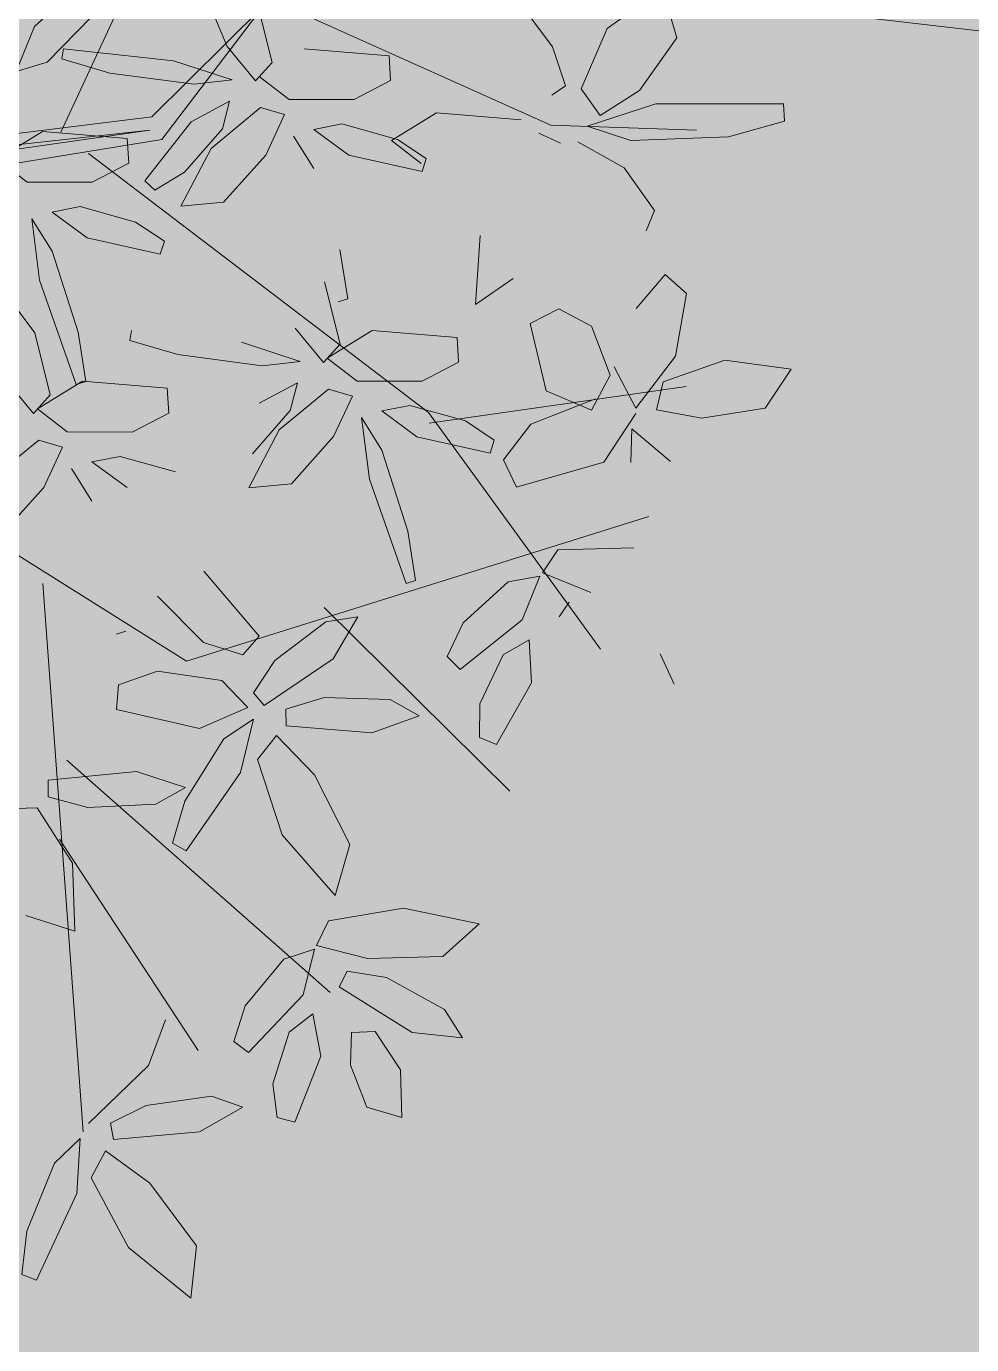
# Model space of a CAD drawing. Header units: inches. Extents: x 218980 to 233865, y 587194 to 599270.
# Drawn here: x 219215.33 to 219219.52, y 587593.42 to 587599.26 of the extents above; entities that cross this region are included whole.
import ezdxf

# ---------------------------------------------------------------- set-up
doc = ezdxf.new("R2010")
doc.units = ezdxf.units.IN
doc.header["$MEASUREMENT"] = 0
doc.linetypes.add('01', pattern=[0])
doc.layers.get('0').update_dxf_attribs({"lineweight": 0})
doc.layers.add('Minor Contour', color=250, linetype='Continuous', lineweight=0)
doc.layers.add('Proposed Urban Design', color=250, linetype='Continuous', lineweight=0)
doc.layers.add('Open Space Within Settlement Passive', color=7, linetype='01', lineweight=0, true_color=0xcbe279)

# ---------------------------------------------------------------- blocks, each defined once
blk = doc.blocks.new('tree2')
at = {"color": 44}
for p, q in [((325199.1493, 3048393.2041), (325200.5444, 3048396.2131)), ((325199.5519, 3048393.2718), (325200.044, 3048393.7599)), ((325199.5967, 3048393.1727), (325200.044, 3048393.7599)), ((325200.2725, 3048393.7058), (325201.3189, 3048393.2363)), ((325197.6286, 3048393.0376), (325199.5519, 3048393.2718)), ((325197.5858, 3048392.9323), (325199.5429, 3048393.2131)), ((325199.5429, 3048393.2131), (325197.6089, 3048392.9998)), ((325197.6873, 3048392.8592), (325199.5967, 3048393.1727)), ((325199.2727, 3048393.1101), (325200.7782, 3048391.9633)), ((325200.7804, 3048391.9149), (325201.9184, 3048392.0776)), ((325200.7782, 3048391.9633), (325201.5399, 3048390.9151)), ((325198.6503, 3048391.525), (325199.7052, 3048390.8618)), ((325199.7052, 3048390.8618), (325201.7527, 3048391.5018)), ((325199.0699, 3048391.2054), (325199.2478, 3048388.7766)), ((325200.3151, 3048391.0993), (325201.138, 3048390.2852)), ((325199.1757, 3048390.4227), (325200.3421, 3048389.3939)), ((325199.1433, 3048390.073), (325199.7569, 3048389.1376))]:
    blk.add_line(p, q, dxfattribs=at)
at = {"color": 62}
for p, q in [((325199.0332, 3048393.6725), (325199.3054, 3048393.921)), ((325199.2867, 3048393.7173), (325199.0885, 3048393.5153)), ((325198.9519, 3048393.4727), (325199.0332, 3048393.6725)), ((325199.1612, 3048393.5736), (325199.1544, 3048393.5294)), ((325199.6481, 3048393.5212), (325199.1612, 3048393.5736)), ((325199.0885, 3048393.5153), (325198.9519, 3048393.4727)), ((325199.1544, 3048393.5294), (325199.366, 3048393.4666)), ((325199.366, 3048393.4666), (325199.7399, 3048393.4167)), ((325198.8691, 3048393.0847), (325199.0681, 3048393.2073)), ((325199.0681, 3048393.2073), (325199.4438, 3048393.1763)), ((325199.4438, 3048393.1763), (325199.4507, 3048393.0667)), ((325199.0008, 3048392.9829), (325198.8691, 3048393.0847)), ((325199.4507, 3048393.0667), (325199.2889, 3048392.9825)), ((325199.2889, 3048392.9825), (325199.0008, 3048392.9829)), ((325199.2349, 3048392.8746), (325199.1107, 3048392.8505)), ((325199.0204, 3048392.8211), (325199.0556, 3048392.5491)), ((325199.1104, 3048392.6769), (325199.0204, 3048392.8211))]:
    blk.add_line(p, q, dxfattribs=at)
at = {"color": 64}
for p, q in [((325199.7778, 3048393.8421), (325199.8859, 3048393.5833)), ((325201.569, 3048393.6634), (325201.8134, 3048393.8392)), ((325201.8134, 3048393.8392), (325201.8766, 3048393.6217)), ((325200.0849, 3048393.5131), (325200.0165, 3048393.7886)), ((325201.3262, 3048393.582), (325201.1462, 3048393.8243)), ((325201.4531, 3048393.3967), (325201.569, 3048393.6634)), ((325201.8766, 3048393.6217), (325201.7122, 3048393.3893)), ((325199.8859, 3048393.5833), (325200.0116, 3048393.4314)), ((325200.2274, 3048393.5735), (325200.603, 3048393.5425)), ((325200.603, 3048393.5425), (325200.6099, 3048393.4329)), ((325201.384, 3048393.4099), (325201.3262, 3048393.582)), ((325199.9087, 3048393.436), (325199.6481, 3048393.5212)), ((325200.0116, 3048393.4314), (325200.0849, 3048393.5131)), ((325199.7399, 3048393.4167), (325199.9087, 3048393.436)), ((325200.1601, 3048393.3491), (325200.0284, 3048393.4509)), ((325200.6099, 3048393.4329), (325200.4482, 3048393.3488)), ((325201.3235, 3048393.3687), (325201.384, 3048393.4099)), ((325201.5371, 3048393.2788), (325201.4531, 3048393.3967)), ((325201.7122, 3048393.3893), (325201.5371, 3048393.2788)), ((325199.8964, 3048393.3417), (325199.7265, 3048393.2508)), ((325200.0342, 3048393.3131), (325199.815, 3048393.1329)), ((325199.8648, 3048393.2193), (325199.8964, 3048393.3417)), ((325200.1395, 3048393.2821), (325200.0342, 3048393.3131)), ((325200.4482, 3048393.3488), (325200.1601, 3048393.3491)), ((325201.4795, 3048393.2314), (325201.7847, 3048393.3297)), ((325201.7847, 3048393.3297), (325202.3489, 3048393.3298)), ((325202.3489, 3048393.3298), (325202.3541, 3048393.2527)), ((325199.7265, 3048393.2508), (325199.5217, 3048392.9897)), ((325200.0565, 3048393.1033), (325200.1395, 3048393.2821)), ((325200.6134, 3048393.1672), (325200.8124, 3048393.2897)), ((325200.8124, 3048393.2897), (325201.188, 3048393.2588)), ((325202.3541, 3048393.2527), (325202.1067, 3048393.1838)), ((325199.6974, 3048393.027), (325199.8648, 3048393.2193)), ((325200.2697, 3048393.0431), (325200.1796, 3048393.1873)), ((325200.3942, 3048393.2409), (325200.27, 3048393.2167)), ((325200.27, 3048393.2167), (325200.4252, 3048393.1025)), ((325200.6398, 3048393.1725), (325200.3942, 3048393.2409)), ((325201.2658, 3048393.1995), (325201.3623, 3048393.1564)), ((325201.3189, 3048393.2363), (325201.9641, 3048393.2128)), ((325201.6729, 3048393.1672), (325201.4795, 3048393.2314)), ((325199.815, 3048393.1329), (325199.6808, 3048392.8765)), ((325200.7451, 3048393.0654), (325200.6134, 3048393.1672)), ((325200.7677, 3048393.0881), (325200.6398, 3048393.1725)), ((325201.6447, 3048393.0459), (325201.4384, 3048393.1617)), ((325202.1067, 3048393.1838), (325201.6729, 3048393.1672)), ((325199.8693, 3048392.8944), (325200.0565, 3048393.1033)), ((325200.4252, 3048393.1025), (325200.749, 3048393.03)), ((325200.749, 3048393.03), (325200.7677, 3048393.0881)), ((325199.5662, 3048392.9478), (325199.6974, 3048393.027)), ((325201.7778, 3048392.8571), (325201.6447, 3048393.0459)), ((325199.5217, 3048392.9897), (325199.5662, 3048392.9478)), ((325199.1107, 3048392.8505), (325199.2659, 3048392.7363)), ((325199.4805, 3048392.8063), (325199.2349, 3048392.8746)), ((325199.6808, 3048392.8765), (325199.8693, 3048392.8944)), ((325201.7414, 3048392.7668), (325201.7778, 3048392.8571)), ((325199.6085, 3048392.7219), (325199.4805, 3048392.8063)), ((325199.2659, 3048392.7363), (325199.5897, 3048392.6638)), ((325199.5897, 3048392.6638), (325199.6085, 3048392.7219)), ((325199.2263, 3048392.318), (325199.1104, 3048392.6769)), ((325199.0339, 3048392.3161), (325198.8601, 3048392.5476)), ((325199.0556, 3048392.5491), (325199.2177, 3048392.0871)), ((325201.6967, 3048392.4235), (325201.8255, 3048392.5739)), ((325201.8255, 3048392.5739), (325201.9198, 3048392.4893)), ((325201.9198, 3048392.4893), (325201.8715, 3048392.2123)), ((325201.3543, 3048392.4214), (325201.4999, 3048392.3447)), ((325199.1022, 3048392.0407), (325199.0339, 3048392.3161)), ((325199.2605, 3048392.1), (325199.2263, 3048392.318)), ((325199.4622, 3048392.3264), (325199.4554, 3048392.2823)), ((325199.4554, 3048392.2823), (325199.6669, 3048392.2194)), ((325199.6669, 3048392.2194), (325200.0408, 3048392.1695)), ((325201.8166, 3048392.0991), (325202.0897, 3048392.194)), ((325202.0897, 3048392.194), (325202.3841, 3048392.1549)), ((325202.3841, 3048392.1549), (325202.2685, 3048391.9819)), ((325198.9033, 3048392.1108), (325199.029, 3048391.959)), ((325199.0458, 3048391.9785), (325199.2448, 3048392.101)), ((325199.2177, 3048392.0871), (325199.2605, 3048392.1)), ((325199.2448, 3048392.101), (325199.6204, 3048392.0701)), ((325199.029, 3048391.959), (325199.1022, 3048392.0407)), ((325199.6204, 3048392.0701), (325199.6273, 3048391.9605)), ((325199.1775, 3048391.8767), (325199.0458, 3048391.9785)), ((325202.2685, 3048391.9819), (325201.9874, 3048391.9375)), ((325199.6273, 3048391.9605), (325199.4656, 3048391.8763)), ((325199.4656, 3048391.8763), (325199.1775, 3048391.8767)), ((325199.0516, 3048391.8407), (325198.8324, 3048391.6604)), ((325199.1569, 3048391.8097), (325199.0516, 3048391.8407)), ((325199.0739, 3048391.6309), (325199.1569, 3048391.8097)), ((325199.4115, 3048391.7684), (325199.2874, 3048391.7443)), ((325199.2874, 3048391.7443), (325199.4426, 3048391.6301)), ((325199.6571, 3048391.7), (325199.4115, 3048391.7684)), ((325199.287, 3048391.5707), (325199.197, 3048391.7148)), ((325198.8867, 3048391.4219), (325199.0739, 3048391.6309))]:
    blk.add_line(p, q, dxfattribs=at)
at = {"color": 66}
for p, q in [((325200.9852, 3048392.4409), (325201.006, 3048392.7464)), ((325200.4198, 3048392.4662), (325200.3855, 3048392.6842)), ((325201.1528, 3048392.5568), (325200.9852, 3048392.4409)), ((325200.3858, 3048392.2659), (325200.3174, 3048392.5414)), ((325200.377, 3048392.4533), (325200.4198, 3048392.4662)), ((325201.227, 3048392.3575), (325201.3543, 3048392.4214)), ((325200.1868, 3048392.3361), (325200.3125, 3048392.1842)), ((325200.3294, 3048392.2037), (325200.5283, 3048392.3263)), ((325200.5283, 3048392.3263), (325200.904, 3048392.2954)), ((325201.2984, 3048392.0581), (325201.227, 3048392.3575)), ((325201.4999, 3048392.3447), (325201.5822, 3048392.1276)), ((325200.2096, 3048392.1888), (325199.949, 3048392.274)), ((325200.3125, 3048392.1842), (325200.3858, 3048392.2659)), ((325200.904, 3048392.2954), (325200.9109, 3048392.1857)), ((325200.461, 3048392.102), (325200.3294, 3048392.2037)), ((325201.8715, 3048392.2123), (325201.6959, 3048391.9827)), ((325200.0408, 3048392.1695), (325200.2096, 3048392.1888)), ((325200.9109, 3048392.1857), (325200.7492, 3048392.1016)), ((325201.6959, 3048391.9827), (325201.6004, 3048392.1644)), ((325200.1973, 3048392.0946), (325200.0275, 3048392.0036)), ((325200.1657, 3048391.9721), (325200.1973, 3048392.0946)), ((325200.7492, 3048392.1016), (325200.461, 3048392.102)), ((325201.5822, 3048392.1276), (325201.5, 3048391.9739)), ((325201.7877, 3048391.9752), (325201.8166, 3048392.0991)), ((325200.3352, 3048392.0659), (325200.1159, 3048391.8857)), ((325200.4404, 3048392.035), (325200.3352, 3048392.0659)), ((325200.3574, 3048391.8561), (325200.4404, 3048392.035)), ((325201.231, 3048391.9116), (325201.5173, 3048392.0229)), ((325201.5, 3048391.9739), (325201.2984, 3048392.0581)), ((325199.9983, 3048391.7798), (325200.1657, 3048391.9721)), ((325200.6951, 3048391.9937), (325200.571, 3048391.9695)), ((325200.571, 3048391.9695), (325200.7262, 3048391.8554)), ((325200.9407, 3048391.9253), (325200.6951, 3048391.9937)), ((325201.9874, 3048391.9375), (325201.7877, 3048391.9752)), ((325200.4806, 3048391.9401), (325200.5158, 3048391.6682)), ((325200.5706, 3048391.796), (325200.4806, 3048391.9401)), ((325201.0687, 3048391.8409), (325200.9407, 3048391.9253)), ((325201.1095, 3048391.7539), (325201.231, 3048391.9116)), ((325201.6953, 3048391.9589), (325201.5545, 3048391.7433)), ((325200.1159, 3048391.8857), (325199.9817, 3048391.6293)), ((325200.1703, 3048391.6472), (325200.3574, 3048391.8561)), ((325200.7262, 3048391.8554), (325201.0499, 3048391.7828)), ((325201.6739, 3048391.7412), (325201.6778, 3048391.8899)), ((325201.6778, 3048391.8899), (325201.849, 3048391.7463)), ((325200.6865, 3048391.437), (325200.5706, 3048391.796)), ((325201.0499, 3048391.7828), (325201.0687, 3048391.8409)), ((325201.1671, 3048391.6327), (325201.1095, 3048391.7539)), ((325201.5545, 3048391.7433), (325201.1671, 3048391.6327)), ((325199.9817, 3048391.6293), (325200.1703, 3048391.6472)), ((325200.5158, 3048391.6682), (325200.678, 3048391.2061)), ((325200.7207, 3048391.219), (325200.6865, 3048391.437)), ((325201.2817, 3048391.2533), (325201.3498, 3048391.3545)), ((325201.3498, 3048391.3545), (325201.6864, 3048391.363)), ((325200.678, 3048391.2061), (325200.7207, 3048391.219)), ((325200.9313, 3048391.0317), (325201.1303, 3048391.2129)), ((325201.1303, 3048391.2129), (325201.2703, 3048391.2386)), ((325201.2703, 3048391.2386), (325201.1923, 3048391.0444)), ((325201.4971, 3048391.1652), (325201.2817, 3048391.2533)), ((325201.3564, 3048391.0582), (325201.3999, 3048391.122)), ((325200.8605, 3048390.8825), (325200.9313, 3048391.0317)), ((325201.1923, 3048391.0444), (325200.9183, 3048390.8252)), ((325199.3944, 3048390.9809), (325199.4372, 3048390.9937)), ((325201.1082, 3048390.8896), (325201.2229, 3048390.9557)), ((325201.2229, 3048390.9557), (325201.2333, 3048390.7654)), ((325200.9183, 3048390.8252), (325200.8605, 3048390.8825)), ((325201.0049, 3048390.6723), (325201.1082, 3048390.8896)), ((325201.8034, 3048390.8943), (325201.8649, 3048390.7589))]:
    blk.add_line(p, q, dxfattribs=at)
at = {"color": 68}
for p, q in [((325199.7834, 3048391.2597), (325200.0273, 3048390.9724)), ((325199.7809, 3048390.9447), (325199.5773, 3048391.1486)), ((325200.0975, 3048390.8639), (325200.3227, 3048391.0355)), ((325200.3227, 3048391.0355), (325200.4639, 3048391.058)), ((325200.4639, 3048391.058), (325200.3549, 3048390.8719)), ((325200.0273, 3048390.9724), (325199.9547, 3048390.89)), ((325199.9547, 3048390.89), (325199.7809, 3048390.9447)), ((325200.003, 3048390.7212), (325200.0975, 3048390.8639)), ((325200.3549, 3048390.8719), (325200.0498, 3048390.665)), ((325199.4052, 3048390.7568), (325199.5773, 3048390.8169)), ((325199.5773, 3048390.8169), (325199.8624, 3048390.7752)), ((325199.3962, 3048390.6474), (325199.4052, 3048390.7568)), ((325199.8624, 3048390.7752), (325199.9781, 3048390.6556)), ((325201.2333, 3048390.7654), (325201.0784, 3048390.492)), ((325200.0498, 3048390.665), (325200.003, 3048390.7212)), ((325200.1464, 3048390.6487), (325200.3153, 3048390.6999)), ((325200.3153, 3048390.6999), (325200.6077, 3048390.691)), ((325200.6077, 3048390.691), (325200.7356, 3048390.6193)), ((325199.7636, 3048390.5628), (325199.3962, 3048390.6474)), ((325199.9781, 3048390.6556), (325199.7636, 3048390.5628)), ((325200.1473, 3048390.5756), (325200.1464, 3048390.6487)), ((325200.7356, 3048390.6193), (325200.5268, 3048390.5437)), ((325201.003, 3048390.5227), (325201.0049, 3048390.6723)), ((325199.8717, 3048390.5171), (325200.0023, 3048390.6047)), ((325200.0023, 3048390.6047), (325199.945, 3048390.3684)), ((325200.5268, 3048390.5437), (325200.1473, 3048390.5756)), ((325199.6985, 3048390.2418), (325199.8717, 3048390.5171)), ((325200.1038, 3048390.5324), (325200.0207, 3048390.4252)), ((325200.2722, 3048390.3573), (325200.1038, 3048390.5324)), ((325201.0784, 3048390.492), (325201.003, 3048390.5227)), ((325200.0207, 3048390.4252), (325200.1294, 3048390.0927)), ((325199.4845, 3048390.3731), (325199.0936, 3048390.3344)), ((325199.0936, 3048390.3344), (325199.0941, 3048390.2612)), ((325199.7013, 3048390.3014), (325199.4845, 3048390.3731)), ((325199.945, 3048390.3684), (325199.7038, 3048390.0208)), ((325200.4285, 3048390.0489), (325200.2722, 3048390.3573)), ((325199.5707, 3048390.2274), (325199.7013, 3048390.3014)), ((325198.8999, 3048390.2073), (325199.0446, 3048390.2111)), ((325199.0446, 3048390.2111), (325199.2014, 3048389.9662)), ((325199.0941, 3048390.2612), (325199.2692, 3048390.2132)), ((325199.2692, 3048390.2132), (325199.5707, 3048390.2274)), ((325199.6441, 3048390.0555), (325199.6985, 3048390.2418)), ((325200.1294, 3048390.0927), (325200.3642, 3048389.8241)), ((325199.7038, 3048390.0208), (325199.6441, 3048390.0555)), ((325200.3642, 3048389.8241), (325200.4285, 3048390.0489)), ((325199.2014, 3048389.9662), (325199.211, 3048389.6654)), ((325200.335, 3048389.7119), (325200.6671, 3048389.7671)), ((325200.6671, 3048389.7671), (325201.0023, 3048389.6974)), ((325199.211, 3048389.6654), (325198.9951, 3048389.7342)), ((325200.2816, 3048389.6023), (325200.335, 3048389.7119)), ((325201.0023, 3048389.6974), (325200.8404, 3048389.5529)), ((325200.1372, 3048389.5412), (325200.2723, 3048389.5861)), ((325200.2723, 3048389.5861), (325200.2221, 3048389.383)), ((325200.5071, 3048389.5449), (325200.2816, 3048389.6023)), ((325199.9654, 3048389.3341), (325200.1372, 3048389.5412)), ((325200.8404, 3048389.5529), (325200.5071, 3048389.5449)), ((325200.3826, 3048389.4194), (325200.4168, 3048389.4887)), ((325200.4168, 3048389.4887), (325200.5917, 3048389.4602)), ((325200.5917, 3048389.4602), (325200.848, 3048389.3191)), ((325200.7056, 3048389.2172), (325200.3826, 3048389.4194)), ((325199.9159, 3048389.1766), (325199.9654, 3048389.3341)), ((325200.2221, 3048389.383), (325199.9811, 3048389.1279)), ((325200.1602, 3048389.218), (325200.2647, 3048389.2994)), ((325200.2647, 3048389.2994), (325200.3013, 3048389.1124)), ((325200.848, 3048389.3191), (325200.9278, 3048389.1936)), ((325199.6129, 3048389.272), (325199.5373, 3048389.07)), ((325200.0881, 3048388.9885), (325200.1602, 3048389.218)), ((325200.4317, 3048389.0713), (325200.4367, 3048389.2169)), ((325200.4367, 3048389.2169), (325200.5412, 3048389.2216)), ((325200.5412, 3048389.2216), (325200.6535, 3048389.0516)), ((325200.9278, 3048389.1936), (325200.7056, 3048389.2172)), ((325199.9811, 3048389.1279), (325199.9159, 3048389.1766)), ((325200.3013, 3048389.1124), (325200.1859, 3048388.8201)), ((325199.5373, 3048389.07), (325199.2721, 3048388.814)), ((325200.5038, 3048388.8857), (325200.4317, 3048389.0713)), ((325200.6535, 3048389.0516), (325200.6594, 3048388.8402)), ((325200.107, 3048388.84), (325200.0881, 3048388.9885)), ((325199.5277, 3048388.8937), (325199.8173, 3048388.935)), ((325199.8173, 3048388.935), (325199.9556, 3048388.8863)), ((325199.3701, 3048388.8144), (325199.5277, 3048388.8937)), ((325199.9556, 3048388.8863), (325199.7628, 3048388.7761)), ((325200.6594, 3048388.8402), (325200.5038, 3048388.8857)), ((325199.3834, 3048388.7425), (325199.3701, 3048388.8144)), ((325200.1859, 3048388.8201), (325200.107, 3048388.84)), ((325199.7628, 3048388.7761), (325199.3834, 3048388.7425)), ((325199.1219, 3048388.6378), (325199.2356, 3048388.7464)), ((325199.2356, 3048388.7464), (325199.2196, 3048388.5038)), ((325199.3479, 3048388.6926), (325199.2844, 3048388.5727)), ((325199.5439, 3048388.5488), (325199.3479, 3048388.6926)), ((325198.9984, 3048388.3369), (325199.1219, 3048388.6378)), ((325199.2844, 3048388.5727), (325199.4484, 3048388.2637)), ((325199.7506, 3048388.2718), (325199.5439, 3048388.5488)), ((325199.2196, 3048388.5038), (325199.0414, 3048388.1201)), ((325198.9766, 3048388.144), (325198.9984, 3048388.3369)), ((325199.4484, 3048388.2637), (325199.7257, 3048388.0393)), ((325199.7257, 3048388.0393), (325199.7506, 3048388.2718)), ((325199.0414, 3048388.1201), (325198.9766, 3048388.144))]:
    blk.add_line(p, q, dxfattribs=at)

msp = doc.modelspace()

# ---------------------------------------------------------------- hatches: boundary and pattern name
at = {"layer": 'Open Space Within Settlement Passive'}
h = msp.add_hatch(color=256, dxfattribs=at)
h.dxf.hatch_style = 1
h.paths.add_polyline_path([(219227.801, 587581.2161), (219239.8861, 587570.7454), (219233.4092, 587576.7108), (219231.4336, 587578.5304), (219231.8784, 587580.9772), (219233.8804, 587583.4239), (219236.1047, 587585.2033), (219242.5553, 587588.7622), (219249.6733, 587594.3229), (219250.3406, 587596.7697), (219250.1182, 587600.7734), (219247.6714, 587605.6668), (219238.9964, 587615.6762), (219234.3252, 587619.9023), (219228.7643, 587620.1248), (219224.3156, 587618.3453), (219218.5323, 587613.6743), (219209.19, 587602.108), (219198.958, 587589.6519), (219190.283, 587578.308), (219186.724, 587565.1847), (219186.9464, 587553.8407), (219193.3971, 587551.6165), (219196.2887, 587552.2837), (219201.2582, 587551.6212), (219218.7675, 587579.8348, -0.462066)])

# ---------------------------------------------------------------- linework, layer by layer
at = {"layer": 'Minor Contour'}
msp.add_lwpolyline([(219179.5495, 587589.5728), (219179.55, 587589.573), (219186.281, 587594.163), (219193.378, 587596.63), (219209.743, 587599.372), (219218.046, 587599.412), (219232.17, 587597.774)], dxfattribs=at)

# ---------------------------------------------------------------- block references
at = {"layer": 'Proposed Urban Design'}
msp.add_blockref('tree2', (-105983.6663, -2460794.4168), dxfattribs=at)

doc.saveas('drawing.dxf')
